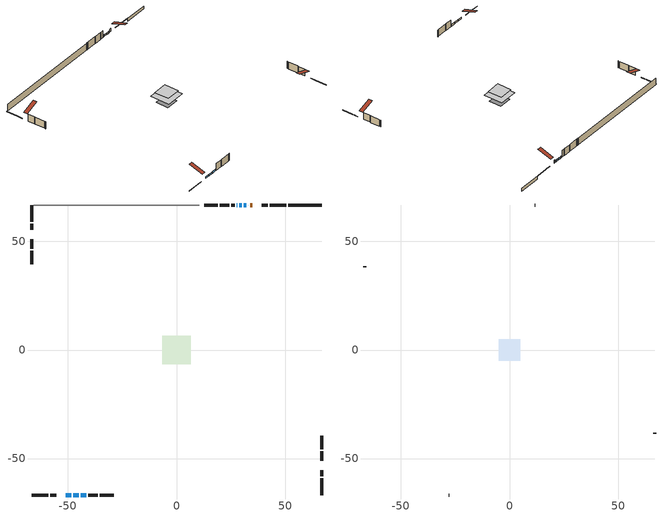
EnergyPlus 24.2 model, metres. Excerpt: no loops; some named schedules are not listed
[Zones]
conditioned space
 floor othersidecoefficients (Floor1 construction): -2.16,-2.16 -2.16,2.16 2.16,2.16 2.16,-2.16 z0.3
 floor adiabatic (AdiabaticFloorConstruction): -6.52,-6.52 -6.52,6.52 6.52,6.52 6.52,-6.52 z2.74
 floor foundation (Slab1 construction): -4.35,-4.35 -4.35,4.35 4.35,4.35 4.35,-4.35 z-1.83
 wall outside (RimJoist1 construction): 50.6,66.76 42.94,66.76 / -66.76,-66.76 -59.11,-66.76 / -66.76,66.76 -66.76,59.11 / 66.76,-66.76 66.76,-59.11 z0.3:0.6
 wall outside (RimJoist2 construction): 42.01,66.76 39.15,66.76 / -58.18,-66.76 -55.32,-66.76 / -66.76,58.18 -66.76,55.32 / 66.76,-58.18 66.76,-55.32 z0.3:0.6
 wall outside (AdiabaticWallConstruction 1): 34.8,66.76 33.97,66.76 z0.3:2.33
 wall outside (AdiabaticWallConstruction): 33.05,66.76 32.96,66.76 / -50.97,-66.76 -48.43,-66.76 / 32.03,66.76 31.08,66.76 / 30.15,66.76 28.99,66.76 / -47.5,-66.76 -44.96,-66.76 / 28.06,66.76 27.72,66.76 / -44.03,-66.76 -41.5,-66.76 z0.3:1.52
 wall outside (Wall2 construction): 24.32,66.76 19.97,66.76 / -40.57,-66.76 -36.22,-66.76 / -66.76,50.97 -66.76,46.62 / 66.76,-50.97 66.76,-46.62 z0.3:5.18
 wall outside (Wall3 construction): 19.04,66.76 12.74,66.76 / -35.29,-66.76 -28.99,-66.76 / -66.76,45.69 -66.76,39.39 / 66.76,-45.69 66.76,-39.39 z0.3:5.18
 wall foundation (FoundationWall1 construction): 66.76,66.76 51.53,66.76 z-1.83:0.3
 wall othersidecoefficients (Wall1 construction): 26.79,66.76 25.25,66.76 z0.3:5.18
 wall adiabatic (Wall5 construction): 10.58,66.76 -65.83,66.76 z0.3:5.18
 window (WindowConstruction 6): 33.04,66.76 32.96,66.76 z0.3:1.52
 window (WindowConstruction 5): -50.97,-66.76 -48.43,-66.76 z0.3:1.52
 window (WindowConstruction): 32.03,66.76 31.08,66.76 z0.3:1.52
 window (WindowConstruction 1): 30.15,66.76 28.99,66.76 z0.3:1.52
 window (WindowConstruction 2): -47.5,-66.76 -44.96,-66.76 z0.3:1.52
 window (WindowConstruction 3): 28.06,66.76 27.72,66.76 z0.3:1.52
 window (WindowConstruction 4): -44.03,-66.76 -41.5,-66.76 z0.3:1.52
 door (Door): 34.8,66.76 33.97,66.76 z0.3:2.33
 ceiling adiabatic (AdiabaticFloorConstruction): 6.52,-6.52 6.52,6.52 -6.52,6.52 -6.52,-6.52 z2.74
attic - vented
 floor to conditioned space (Floor2 construction Reversed): -4.86,-4.86 -4.86,4.86 4.86,4.86 4.86,-4.86 z5.18
 wall outside (Wall4 construction): 11.81,66.76 11.51,66.76 / -28.06,-66.76 -27.76,-66.76 / -66.76,38.46 -66.76,38.16 / 66.76,-38.46 66.76,-38.16 z0.3:5.18
 roof outside (Roof1 construction): 35.73,66.76,5.18 35.73,57.3,8.33 38.22,57.3,8.33 38.22,66.76,5.18; -51.9,-66.76,5.18 -51.9,-57.3,8.33 -54.39,-57.3,8.33 -54.39,-66.76,5.18; -66.76,51.9,5.18 -57.3,51.9,8.33 -57.3,54.39,8.33 -66.76,54.39,5.18; 66.76,-51.9,5.18 57.3,-51.9,8.33 57.3,-54.39,8.33 66.76,-54.39,5.18
[Building]
Building 1: Terrain=Suburbs
[Site:Location]
Toronto City Centre_ON: Latitude {deg}=43.63; Longitude {deg}=-79.39; Time Zone {hr}=-5; Elevation {m}=77; Keep Site Location Information=Yes
[Site:GroundTemperature:Shallow]
5.01852, 3.26908, 3.12898, 3.95918, 7.29196, 10.6092, 13.4851, 15.3069, 15.4617, 13.9799, 11.1774, 7.9619
[Site:WaterMainsTemperature]
Calculation Method=Schedule; Temperature Schedule=mains temperature schedule
[Material] Roughness=Rough; Thermal Absorptance=0.9
Name | Thickness {m} | Conductivity {W/m-K} | Density {kg/m3} | Specific Heat {J/kg-K} | Solar Absorptance | Visible Absorptance
asphalt or fiberglass shingles | 0.00635 | 0.162714 | 1121.4 | 1465.45 | 0.4 | 0.4
ceiling loosefill ins | 0.169333 | 0.0480833 | 16.02 | 1046.75 | 0.7 | 0.7
ceiling stud and cavity | 0.1397 | 0.21213 | 65.682 | 1177.47 | 0.7 | 0.7
concrete 4.0 in. | 0.1016 | 1.803125 | 2242.8 | 837.4 | 0.7 | 0.7
concrete 8.0 in. | 0.2032 | 1.803125 | 2242.8 | 837.4 | 0.7 | 0.7
door material | 0.04445 | 0.053851 | 512.64 | 1214.23 | 0.7 | 0.7
exterior vertical ins | 0.0457286 | 0.029427 | 32.04 | 1214.23 | 0.7 | 0.7
floor covering | 0.0127 | 0.0433444 | 54.468 | 1339.84 | 0.6 | 0.6
floor rigid ins; rim joist rigid ins | 0.051816 | 0.029427 | 32.04 | 1214.23 | 0.7 | 0.7
floor rigid ins 1; wall rigid ins | 0.512978 | 0.029427 | 32.04 | 1214.23 | 0.7 | 0.7
floor stud and cavity | 0.1397 | 0.0966473 | 92.3553 | 1139.71 | 0.7 | 0.7
floor stud and cavity 1 | 0.1397 | 1.75129 | 37.0049 | 1207.88 | 0.7 | 0.7
furniture material conditioned space 1 | 0.1524 | 0.115458 | 640.8 | 1214.23 | 0.6 | 0.6
gypsum board | 0.0127 | 0.160291 | 801 | 837.4 | 0.6 | 0.6
gypsum board 1 | 0.0127 | 0.160291 | 801 | 837.4 | 0.7 | 0.7
osb sheathing 0.5 in. | 0.0127 | 0.115458 | 512.64 | 1214.23 | 0.4 | 0.4
osb sheathing 0.5 in. 1 | 0.0127 | 0.115458 | 512.64 | 1214.23 | 0.7 | 0.7
osb sheathing 0.75 in. | 0.01905 | 0.115458 | 512.64 | 1214.23 | 0.7 | 0.7
osb sheathing 2.0 in. | 0.0508 | 0.115458 | 512.64 | 1214.23 | 0.7 | 0.7
rim joist stud and cavity | 0.0508 | 0.0451784 | 125.044 | 1163.47 | 0.6 | 0.6
rim joist stud and cavity 1 | 0.0508 | 0.0404867 | 125.044 | 1163.47 | 0.6 | 0.6
wall stud and cavity | 0.1397 | 0.0772867 | 139.0536 | 1170.24 | 0.7 | 0.7
wall stud and cavity 1 | 0.1397 | 0.081123 | 139.0536 | 1170.24 | 0.7 | 0.7
wall stud and cavity 2 | 0.1397 | 0.0807104 | 139.0536 | 1170.24 | 0.7 | 0.7
wall stud and cavity 3 | 0.0889 | 6.9971 | 50.32683 | 1063.81 | 0.6 | 0.6
wall stud and cavity 4 | 0.1397 | 0.0737656 | 139.0536 | 1170.24 | 0.7 | 0.7
wall stud and cavity 5 | 0.0889 | 0.380278 | 52.3479 | 1209.89 | 0.7 | 0.7
wall stud and cavity 6 | 0.0889 | 0.391764 | 83.0341 | 1211.67 | 0.7 | 0.7
wood siding | 0.0254 | 0.102417 | 544.68 | 1172.36 | 0.4 | 0.4
wood siding 1 | 0.00254 | 0.102417 | 544.68 | 1172.36 | 0.4 | 0.4
wood siding 2; wood siding 3; wood siding 4 | 0.0254 | 0.102417 | 544.68 | 1172.36 | 0.7 | 0.7
[WindowMaterial:SimpleGlazingSystem]
Name | U-Factor {W/m2-K} | Solar Heat Gain Coefficient
WindowMaterial | 2.29164 | 0.54
WindowMaterial 1 | 2.26098 | 0.56
WindowMaterial 2 | 2.447218 | 0.5
WindowMaterial 3 | 2.53296 | 0.44
WindowMaterial 4 | 2.15253 | 0.62
WindowMaterial 5 | 2.21896 | 0.58
WindowMaterial 6 | 7.39616 | 0.57
[Construction]
AdiabaticFloorConstruction: floor stud and cavity 1, floor rigid ins 1, osb sheathing 0.75 in., floor covering
AdiabaticWallConstruction: wood siding 3, wall rigid ins, wall stud and cavity 5, gypsum board
AdiabaticWallConstruction 1: wood siding 4, wall rigid ins, wall stud and cavity 5, gypsum board
Door: door material
Floor1 construction: floor stud and cavity, floor rigid ins, osb sheathing 0.75 in., floor covering
Floor2 construction Reversed: gypsum board, ceiling stud and cavity, ceiling loosefill ins
FoundationWall1 construction: concrete 8.0 in., gypsum board 1
furniture construction conditioned space 1: furniture material conditioned space 1
PartitionWallConstruction: gypsum board, wall stud and cavity 6, gypsum board
RimJoist1 construction: wood siding 2, osb sheathing 2.0 in., rim joist stud and cavity
RimJoist2 construction: wood siding 2, rim joist rigid ins, osb sheathing 2.0 in., rim joist stud and cavity 1
Roof1 construction: asphalt or fiberglass shingles
Slab1 construction: concrete 4.0 in.
Wall1 construction: osb sheathing 0.5 in., wall stud and cavity, gypsum board
Wall2 construction: wood siding, osb sheathing 0.5 in. 1, wall stud and cavity 1, gypsum board
Wall3 construction: wood siding, osb sheathing 0.5 in. 1, wall stud and cavity 2, gypsum board
Wall4 construction: wood siding 1, wall stud and cavity 3
Wall5 construction: osb sheathing 0.5 in., wall stud and cavity 4, gypsum board
WindowConstruction: WindowMaterial
WindowConstruction 1: WindowMaterial 1
WindowConstruction 2: WindowMaterial 2
WindowConstruction 3: WindowMaterial 3
WindowConstruction 4: WindowMaterial 4
WindowConstruction 5: WindowMaterial 5
WindowConstruction 6: WindowMaterial 6
[Zone] Multiplier=1; Part of Total Floor Area=Yes
Name | Volume {m3}
attic - vented | 48.3323
conditioned space | 613.7
[Space]
Name | Zone | Volume {m3}
attic - vented 1 | attic - vented | 48.3323
conditioned space 1 | conditioned space | 613.7
[ZoneInfiltration:EffectiveLeakageArea]
infil attic - vented 1: Zone or Space=attic - vented 1; Schedule=Always On Discrete; Effective Air Leakage Area {cm2}=3974.32; Stack Coefficient=0.000558468; Wind Coefficient=1.59669e-05
[ZoneMixing]
whole house fan mix: Zone or Space=attic - vented; Schedule=Always On Continuous; Design Flow Rate Calculation Method=Flow/Zone; Design Flow Rate {m3/s}=0; Source Zone or Space=conditioned space
[SurfaceProperty:OtherSideCoefficients]
other non-freezing space: Combined Convective/Radiative Film Coefficient {W/m2-K}=8.35; Constant Temperature Coefficient=1; External Dry-Bulb Temperature Coefficient=0; Ground Temperature Coefficient=0; Wind Speed Coefficient=0; Zone Air Temperature Coefficient=0; Constant Temperature Schedule=other non-freezing space; Previous Other Side Temperature Coefficient=0
[SurfaceProperty:ExposedFoundationPerimeter]
Slab1: Exposed Perimeter Calculation Method=TotalExposedPerimeter; Total Exposed Perimeter {m}=15.238
[InternalMass] Zone or ZoneList=conditioned space; Space or SpaceList=conditioned space 1
Name | Construction | Surface Area {m2}
furniture mass conditioned space 1 | furniture construction conditioned space 1 | 105.832
partition wall mass | PartitionWallConstruction | 264.58
[Lights]
interior lighting: Zone or ZoneList or Space or SpaceList=conditioned space 1; Schedule=interior lighting schedule; Design Level Calculation Method=LightingLevel; Lighting Level {W}=343.2; Return Air Fraction=0; Fraction Radiant=0.6; Fraction Visible=0.2; Fraction Replaceable=1
[People]
occupants: Zone or ZoneList or Space or SpaceList=conditioned space 1; Number of People Schedule=occupants schedule; Number of People Calculation Method=People; Number of People=3; Fraction Radiant=0.314171; Sensible Heat Fraction=0.56303; Activity Level Schedule=occupants activity schedule; Carbon Dioxide Generation Rate {m3/s-W}=0; Enable ASHRAE 55 Comfort Warnings=No; Mean Radiant Temperature Calculation Type=EnclosureAveraged
[ElectricEquipment] Zone or ZoneList or Space or SpaceList=conditioned space 1; Design Level Calculation Method=EquipmentLevel
Name | Schedule | Design Level {W} | Fraction Latent | Fraction Radiant | Fraction Lost
clothes dryer | clothes dryer schedule | 140.772 | 0.015 | 0.081 | 0.85
clothes washer | clothes washer schedule | 32.1985 | 0.03 | 0.162 | 0.7
cooking range | cooking range schedule | 208.969 | 0.08 | 0.432 | 0.2
dishwasher | dishwasher schedule | 66.8632 | 0.3 | 0.18 | 0.4
fridge | fridge schedule | 72.9452 | 0 | 0.6 | 0
mech vent house fan | mech vent house fan schedule | 0 | 0 | 0 | 1
mech vent house fan cfis | mech vent house fan cfis schedule | 0 | 0 | 0 | 0
mech vent range fan 0 | mech vent range fan 0 schedule | 57 | 0 | 0 | 1
misc plug loads | misc plug loads schedule | 494.7 | 0.045 | 0.513 | 0.1
whole house fan | Always On Discrete | 0 | 0 | 0 | 1
[OtherEquipment] Zone or ZoneList or Space or SpaceList=conditioned space 1; Design Level Calculation Method=EquipmentLevel
Name | Fuel Type | Schedule | Design Level {W} | Fraction Latent | Fraction Radiant | Fraction Lost
clothes dryer 1 | Electricity | clothes dryer schedule | 0 | 0.015 | 0.081 | 0.85
cooking range 1 | Electricity | cooking range schedule | 0 | 0.08 | 0.432 | 0.2
general water use latent | None | general water use schedule | 59.3978 | 1 | 0 | 0
general water use sensible | None | general water use schedule | -58.539 | 0 | 0.6 | 0
mech vent house fan latent load | None | Always On Discrete | 0 | 1 | 0 | 0
mech vent house fan sensible load | None | Always On Discrete | 0 | 0 | 0 | 0
water heater energy adjustment1 | NaturalGas | Always On Discrete | 0.01 | 0 | 0 | 1
[ZoneInfiltration:DesignFlowRate] Zone or ZoneList or Space or SpaceList=conditioned space 1; Schedule=Always On Discrete; Design Flow Rate Calculation Method=Flow/Zone; Design Flow Rate {m3/s}=0
infil flow; natural vent flow; whole house fan flow
[AvailabilityManager:Scheduled]
central ac and furnace airloop Availability Manager: Schedule=Always On Discrete
[Foundation:Kiva]
Foundation Kiva 1: Initial Indoor Air Temperature {C}=18; Wall Height Above Grade {m}=0.300015; Wall Depth Below Slab {m}=0.2032; Custom Block Material Name 1=exterior vertical ins; Custom Block Depth 1 {m}=2.13; Custom Block X Position 1 {m}=0.2159; Custom Block Z Position 1 {m}=0
[Foundation:Kiva:Settings]
Soil Conductivity {W/m-K}=0.849921; Soil Density {kg/m3}=1842.3; Soil Specific Heat {J/kg-K}=418.7; Ground Solar Absorptivity=0.9; Ground Thermal Absorptivity=0.9; Ground Surface Roughness {m}=0.03; Far-Field Width {m}=40; Deep-Ground Boundary Condition=ZeroFlux; Deep-Ground Depth {m}=40; Minimum Cell Dimension {m}=0.2; Maximum Cell Growth Coefficient=3; Simulation Timestep=Timestep
[Exterior:Lights]
exterior lighting: Schedule=exterior lighting schedule; Design Level {W}=75.6
[EnergyManagementSystem:GlobalVariable]
central_ac_and_furnace_airloop_Fan_RTF
infil_program_Qfan
infil_program_Qinf
natural_vent_program_Qnv
natural_vent_program_Qwhf
[EnergyManagementSystem:Sensor]
Name | Output:Variable or Output:Meter Index Key | Output:Variable or Output:Meter
airflow_gain | infil flow | Infiltration Sensible Heat Gain Energy
airflow_gain_1 | natural vent flow | Infiltration Sensible Heat Gain Energy
airflow_gain_2 | whole house fan flow | Infiltration Sensible Heat Gain Energy
airflow_loss | infil flow | Infiltration Sensible Heat Loss Energy
airflow_loss_1 | natural vent flow | Infiltration Sensible Heat Loss Energy
airflow_loss_2 | whole house fan flow | Infiltration Sensible Heat Loss Energy
clg_load_cond |  | Cooling:EnergyTransfer:Zone:CONDITIONED SPACE
clg_sp_s; clg_sp_s_1 | cooling setpoint | Schedule Value
clothes_dryer_exhaust_0_sch_s | clothes dryer exhaust 0 schedule | Schedule Value
cool_season | cooling season schedule | Schedule Value
htg_load_cond |  | Heating:EnergyTransfer:Zone:CONDITIONED SPACE
htg_sp_s; htg_sp_s_1 | heating setpoint | Schedule Value
ig_ee_conv | clothes dryer | Electric Equipment Convective Heating Energy
ig_ee_conv_2 | cooking range | Electric Equipment Convective Heating Energy
ig_ee_conv_4 | fridge | Electric Equipment Convective Heating Energy
ig_ee_conv_5 | misc plug loads | Electric Equipment Convective Heating Energy
ig_ee_conv_6 | whole house fan | Electric Equipment Convective Heating Energy
ig_ee_rad | clothes dryer | Electric Equipment Radiant Heating Energy
ig_ee_rad_2 | cooking range | Electric Equipment Radiant Heating Energy
ig_ee_rad_4 | fridge | Electric Equipment Radiant Heating Energy
ig_ee_rad_5 | misc plug loads | Electric Equipment Radiant Heating Energy
ig_ee_rad_6 | whole house fan | Electric Equipment Radiant Heating Energy
ig_lgt_conv | interior lighting | Lights Convective Heating Energy
ig_lgt_rad | interior lighting | Lights Radiant Heating Energy
ig_lgt_vis | interior lighting | Lights Visible Radiation Heating Energy
ig_oe_conv | clothes dryer 1 | Other Equipment Convective Heating Energy
ig_oe_conv_1 | cooking range 1 | Other Equipment Convective Heating Energy
ig_oe_conv_2 | general water use latent | Other Equipment Convective Heating Energy
ig_oe_conv_3 | general water use sensible | Other Equipment Convective Heating Energy
ig_oe_conv_4 | water heater energy adjustment1 | Other Equipment Convective Heating Energy
ig_oe_rad | clothes dryer 1 | Other Equipment Radiant Heating Energy
ig_oe_rad_1 | cooking range 1 | Other Equipment Radiant Heating Energy
ig_oe_rad_2 | general water use latent | Other Equipment Radiant Heating Energy
ig_oe_rad_3 | general water use sensible | Other Equipment Radiant Heating Energy
ig_oe_rad_4 | water heater energy adjustment1 | Other Equipment Radiant Heating Energy
ig_ppl_conv | occupants | People Convective Heating Energy
ig_ppl_rad | occupants | People Radiant Heating Energy
im_conv | furniture mass conditioned space 1 | Surface Inside Face Convection Heat Gain Energy
im_conv_1 | partition wall mass | Surface Inside Face Convection Heat Gain Energy
im_ig | furniture mass conditioned space 1 | Surface Inside Face Internal Gains Radiation Heat Gain Energy
im_ig_1 | partition wall mass | Surface Inside Face Internal Gains Radiation Heat Gain Energy
im_lgt | furniture mass conditioned space 1 | Surface Inside Face Lights Radiation Heat Gain Energy
im_lgt_1 | partition wall mass | Surface Inside Face Lights Radiation Heat Gain Energy
im_sol | furniture mass conditioned space 1 | Surface Inside Face Solar Radiation Heat Gain Energy
im_sol_1 | partition wall mass | Surface Inside Face Solar Radiation Heat Gain Energy
im_surf | furniture mass conditioned space 1 | Surface Inside Face Net Surface Thermal Radiation Heat Gain Energy
im_surf_1 | partition wall mass | Surface Inside Face Net Surface Thermal Radiation Heat Gain Energy
mech_vent_range_fan_0_sch_s | mech vent range fan 0 schedule | Schedule Value
mv_conv | mech vent house fan | Electric Equipment Convective Heating Energy
mv_conv_1 | mech vent house fan cfis | Electric Equipment Convective Heating Energy
mv_conv_2 | mech vent range fan 0 | Electric Equipment Convective Heating Energy
mv_conv_3 | mech vent house fan latent load | Other Equipment Convective Heating Energy
mv_conv_4 | mech vent house fan sensible load | Other Equipment Convective Heating Energy
mv_rad | mech vent house fan | Electric Equipment Radiant Heating Energy
mv_rad_1 | mech vent house fan cfis | Electric Equipment Radiant Heating Energy
mv_rad_2 | mech vent range fan 0 | Electric Equipment Radiant Heating Energy
mv_rad_3 | mech vent house fan latent load | Other Equipment Radiant Heating Energy
mv_rad_4 | mech vent house fan sensible load | Other Equipment Radiant Heating Energy
natural_vent_s | natural vent schedule | Schedule Value
oa_temp |  | Site Outdoor Air Drybulb Temperature
out_pb_s |  | Site Outdoor Air Barometric Pressure
out_wt_s |  | Site Outdoor Air Humidity Ratio
site_vw_s |  | Site Wind Speed
ss_back_out | Window1 | Surface Window Shortwave from Zone Back Out Window Heat Transfer Rate
ss_back_out_1 | Window10 | Surface Window Shortwave from Zone Back Out Window Heat Transfer Rate
ss_back_out_2 | Window2 | Surface Window Shortwave from Zone Back Out Window Heat Transfer Rate
ss_back_out_3 | Window3 | Surface Window Shortwave from Zone Back Out Window Heat Transfer Rate
ss_back_out_4 | Window4 | Surface Window Shortwave from Zone Back Out Window Heat Transfer Rate
ss_back_out_5 | Window7 | Surface Window Shortwave from Zone Back Out Window Heat Transfer Rate
ss_back_out_6 | Window8 | Surface Window Shortwave from Zone Back Out Window Heat Transfer Rate
ss_conv | Door1 | Surface Inside Face Convection Heat Gain Energy
ss_conv_1 | Window1 | Surface Inside Face Convection Heat Gain Energy
ss_conv_2 | Window10 | Surface Inside Face Convection Heat Gain Energy
ss_conv_3 | Window2 | Surface Inside Face Convection Heat Gain Energy
ss_conv_4 | Window3 | Surface Inside Face Convection Heat Gain Energy
ss_conv_5 | Window4 | Surface Inside Face Convection Heat Gain Energy
ss_conv_6 | Window7 | Surface Inside Face Convection Heat Gain Energy
ss_conv_7 | Window8 | Surface Inside Face Convection Heat Gain Energy
ss_ig | Door1 | Surface Inside Face Internal Gains Radiation Heat Gain Energy
ss_ig_1 | Window1 | Surface Inside Face Internal Gains Radiation Heat Gain Energy
ss_ig_2 | Window10 | Surface Inside Face Internal Gains Radiation Heat Gain Energy
ss_ig_3 | Window2 | Surface Inside Face Internal Gains Radiation Heat Gain Energy
ss_ig_4 | Window3 | Surface Inside Face Internal Gains Radiation Heat Gain Energy
ss_ig_5 | Window4 | Surface Inside Face Internal Gains Radiation Heat Gain Energy
ss_ig_6 | Window7 | Surface Inside Face Internal Gains Radiation Heat Gain Energy
ss_ig_7 | Window8 | Surface Inside Face Internal Gains Radiation Heat Gain Energy
ss_lgt | Door1 | Surface Inside Face Lights Radiation Heat Gain Energy
ss_sol | Door1 | Surface Inside Face Solar Radiation Heat Gain Energy
ss_surf | Door1 | Surface Inside Face Net Surface Thermal Radiation Heat Gain Energy
ss_surf_1 | Window1 | Surface Inside Face Net Surface Thermal Radiation Heat Gain Energy
ss_surf_2 | Window10 | Surface Inside Face Net Surface Thermal Radiation Heat Gain Energy
ss_surf_3 | Window2 | Surface Inside Face Net Surface Thermal Radiation Heat Gain Energy
ss_surf_4 | Window3 | Surface Inside Face Net Surface Thermal Radiation Heat Gain Energy
ss_surf_5 | Window4 | Surface Inside Face Net Surface Thermal Radiation Heat Gain Energy
ss_surf_6 | Window7 | Surface Inside Face Net Surface Thermal Radiation Heat Gain Energy
ss_surf_7 | Window8 | Surface Inside Face Net Surface Thermal Radiation Heat Gain Energy
ss_trans_in | Window1 | Surface Window Transmitted Solar Radiation Rate
ss_trans_in_1 | Window10 | Surface Window Transmitted Solar Radiation Rate
ss_trans_in_2 | Window2 | Surface Window Transmitted Solar Radiation Rate
ss_trans_in_3 | Window3 | Surface Window Transmitted Solar Radiation Rate
ss_trans_in_4 | Window4 | Surface Window Transmitted Solar Radiation Rate
ss_trans_in_5 | Window7 | Surface Window Transmitted Solar Radiation Rate
ss_trans_in_6 | Window8 | Surface Window Transmitted Solar Radiation Rate
ss_trans_out | Window1 | Surface Inside Face Initial Transmitted Diffuse Transmitted Out Window Solar Radiation Rate
ss_trans_out_1 | Window10 | Surface Inside Face Initial Transmitted Diffuse Transmitted Out Window Solar Radiation Rate
ss_trans_out_2 | Window2 | Surface Inside Face Initial Transmitted Diffuse Transmitted Out Window Solar Radiation Rate
ss_trans_out_3 | Window3 | Surface Inside Face Initial Transmitted Diffuse Transmitted Out Window Solar Radiation Rate
ss_trans_out_4 | Window4 | Surface Inside Face Initial Transmitted Diffuse Transmitted Out Window Solar Radiation Rate
ss_trans_out_5 | Window7 | Surface Inside Face Initial Transmitted Diffuse Transmitted Out Window Solar Radiation Rate
ss_trans_out_6 | Window8 | Surface Inside Face Initial Transmitted Diffuse Transmitted Out Window Solar Radiation Rate
s_conv | Floor1 | Surface Inside Face Convection Heat Gain Energy
s_conv_1 | Floor2 | Surface Inside Face Convection Heat Gain Energy
s_conv_10 | RimJoist2:180 | Surface Inside Face Convection Heat Gain Energy
s_conv_11 | RimJoist2:270 | Surface Inside Face Convection Heat Gain Energy
s_conv_12 | RimJoist2:90 | Surface Inside Face Convection Heat Gain Energy
s_conv_13 | Slab1 | Surface Inside Face Convection Heat Gain Energy
s_conv_14 | Wall1 | Surface Inside Face Convection Heat Gain Energy
s_conv_15 | Wall2:0 | Surface Inside Face Convection Heat Gain Energy
s_conv_16 | Wall2:180 | Surface Inside Face Convection Heat Gain Energy
s_conv_17 | Wall2:270 | Surface Inside Face Convection Heat Gain Energy
s_conv_18 | Wall2:90 | Surface Inside Face Convection Heat Gain Energy
s_conv_19 | Wall3:0 | Surface Inside Face Convection Heat Gain Energy
s_conv_2 | FoundationWall1 | Surface Inside Face Convection Heat Gain Energy
s_conv_20 | Wall3:180 | Surface Inside Face Convection Heat Gain Energy
s_conv_21 | Wall3:270 | Surface Inside Face Convection Heat Gain Energy
s_conv_22 | Wall3:90 | Surface Inside Face Convection Heat Gain Energy
s_conv_23 | Wall5 | Surface Inside Face Convection Heat Gain Energy
s_conv_3 | inferred conditioned ceiling | Surface Inside Face Convection Heat Gain Energy
s_conv_4 | inferred conditioned floor | Surface Inside Face Convection Heat Gain Energy
s_conv_5 | RimJoist1:0 | Surface Inside Face Convection Heat Gain Energy
s_conv_6 | RimJoist1:180 | Surface Inside Face Convection Heat Gain Energy
s_conv_7 | RimJoist1:270 | Surface Inside Face Convection Heat Gain Energy
s_conv_8 | RimJoist1:90 | Surface Inside Face Convection Heat Gain Energy
s_conv_9 | RimJoist2:0 | Surface Inside Face Convection Heat Gain Energy
s_ig | Floor1 | Surface Inside Face Internal Gains Radiation Heat Gain Energy
s_ig_1 | Floor2 | Surface Inside Face Internal Gains Radiation Heat Gain Energy
s_ig_10 | RimJoist2:180 | Surface Inside Face Internal Gains Radiation Heat Gain Energy
s_ig_11 | RimJoist2:270 | Surface Inside Face Internal Gains Radiation Heat Gain Energy
s_ig_12 | RimJoist2:90 | Surface Inside Face Internal Gains Radiation Heat Gain Energy
s_ig_13 | Slab1 | Surface Inside Face Internal Gains Radiation Heat Gain Energy
s_ig_14 | Wall1 | Surface Inside Face Internal Gains Radiation Heat Gain Energy
s_ig_15 | Wall2:0 | Surface Inside Face Internal Gains Radiation Heat Gain Energy
s_ig_16 | Wall2:180 | Surface Inside Face Internal Gains Radiation Heat Gain Energy
s_ig_17 | Wall2:270 | Surface Inside Face Internal Gains Radiation Heat Gain Energy
s_ig_18 | Wall2:90 | Surface Inside Face Internal Gains Radiation Heat Gain Energy
s_ig_19 | Wall3:0 | Surface Inside Face Internal Gains Radiation Heat Gain Energy
s_ig_2 | FoundationWall1 | Surface Inside Face Internal Gains Radiation Heat Gain Energy
s_ig_20 | Wall3:180 | Surface Inside Face Internal Gains Radiation Heat Gain Energy
s_ig_21 | Wall3:270 | Surface Inside Face Internal Gains Radiation Heat Gain Energy
s_ig_22 | Wall3:90 | Surface Inside Face Internal Gains Radiation Heat Gain Energy
s_ig_23 | Wall5 | Surface Inside Face Internal Gains Radiation Heat Gain Energy
s_ig_3 | inferred conditioned ceiling | Surface Inside Face Internal Gains Radiation Heat Gain Energy
s_ig_4 | inferred conditioned floor | Surface Inside Face Internal Gains Radiation Heat Gain Energy
s_ig_5 | RimJoist1:0 | Surface Inside Face Internal Gains Radiation Heat Gain Energy
s_ig_6 | RimJoist1:180 | Surface Inside Face Internal Gains Radiation Heat Gain Energy
s_ig_7 | RimJoist1:270 | Surface Inside Face Internal Gains Radiation Heat Gain Energy
s_ig_8 | RimJoist1:90 | Surface Inside Face Internal Gains Radiation Heat Gain Energy
s_ig_9 | RimJoist2:0 | Surface Inside Face Internal Gains Radiation Heat Gain Energy
s_lgt | Floor1 | Surface Inside Face Lights Radiation Heat Gain Energy
s_lgt_1 | Floor2 | Surface Inside Face Lights Radiation Heat Gain Energy
s_lgt_10 | RimJoist2:180 | Surface Inside Face Lights Radiation Heat Gain Energy
s_lgt_11 | RimJoist2:270 | Surface Inside Face Lights Radiation Heat Gain Energy
